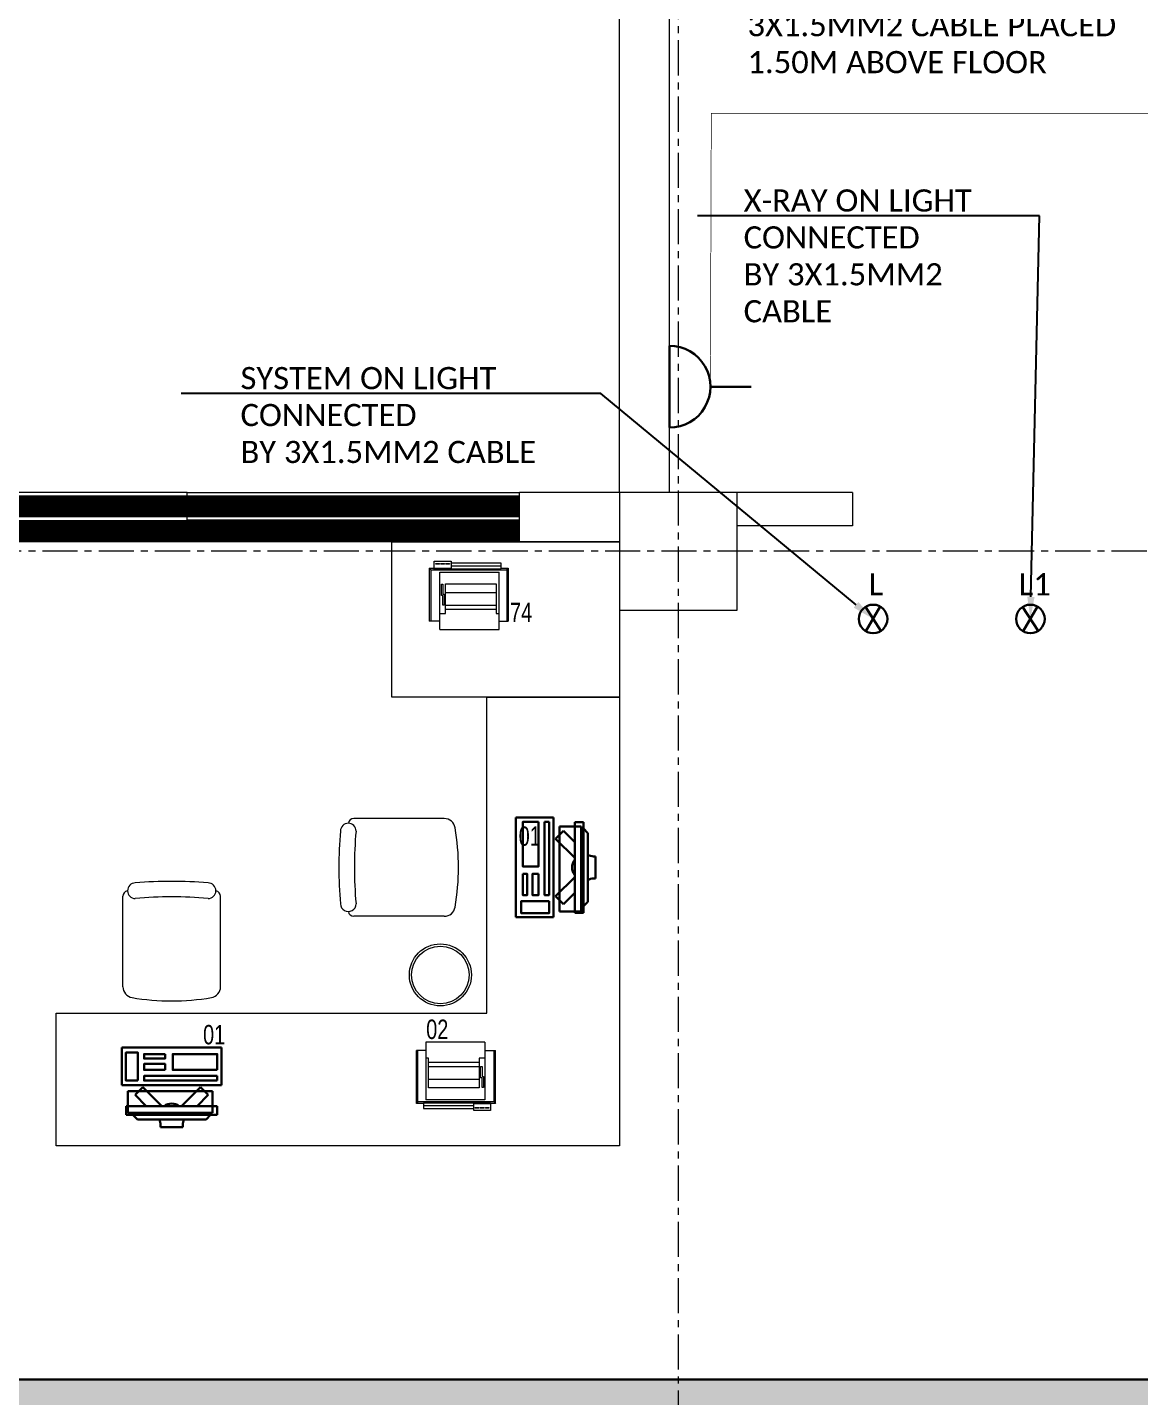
# Model space of a CAD drawing. Header units: millimetres. Extents: x 26027 to 581921, y 7230 to 233891.
# Drawn here: x 462912 to 467933, y 152929 to 159111 of the extents above; entities that cross this region are included whole.
import ezdxf
from ezdxf import colors
from ezdxf.entities.mleader import LeaderData, LeaderLine
from ezdxf.math import Vec2, Vec3

# ---------------------------------------------------------------- set-up
doc = ezdxf.new("R2010")
doc.units = ezdxf.units.MM
doc.header["$LTSCALE"] = 5
doc.linetypes.add('CENTER', pattern=[50.8, 31.75, -6.35, 6.35, -6.35])
doc.linetypes.add('HIDDEN2', pattern=[0.1875, 0.125, -0.0625])
doc.layers.get('0').update_dxf_attribs({"color": 252})
for name, color, linetype, lineweight in [('Aluminum', 252, 'Continuous', 5), ('E-ELEC-EQPM-2', 85, 'Continuous', 30), ('GE-ARCHITECTURAL_ELEMENTS', 8, 'Continuous', 30), ('GE-SPECIFICATIONS', 7, 'Continuous', 30), ('Medical Equipment and Furniture', 252, 'Continuous', 0), ('Proj', 252, 'HIDDEN2', 5), ('Structure', 252, 'Continuous', 5), ('Title', 252, 'Continuous', 5), ('Walls', 252, 'Continuous', 5)]:
    doc.layers.add(name, color=color, linetype=linetype, lineweight=lineweight)
doc.layers.add('axes', color=252, linetype='Continuous')
for name, color, linetype, lineweight, true_color in [('E-POWR', 7, 'Continuous', 30, 0x4e7e3e), ('E-PW', 7, 'Continuous', 30, 0x4e7e3e), ('EXF', 7, 'Continuous', 30, 0x4e7e3e)]:
    doc.layers.add(name, color=color, linetype=linetype, lineweight=lineweight, true_color=true_color)
doc.styles.get("Standard").update_dxf_attribs({"font": 'calibri.ttf'})
doc.styles.add('X3G_ENTITY_257CFD', font='swisscl.ttf', dxfattribs={"height": 200})
pattern_1 = [(0, (368880, 104830), (63.5, 63.5), [31.75, -95.25]), (90, (368895.875, 104814.125), (-63.5, 63.5), [31.75, -95.25])]

# ---------------------------------------------------------------- blocks, each defined once
blk = doc.blocks.new('GF21021-P')
for p, q in [((-0.2207, 0.4756), (-0.2207, 0.0675)), ((0.2205, 0.4756), (0.2205, 0.0675))]:
    blk.add_line(p, q)
for centre, radius, start, end in [((-0.1707, 0.4756), 0.05, 99.63288, 180), ((-0.0001, -0.5295), 1.0695, 80.36712, 99.63288), ((0.1705, 0.4756), 0.05, 0, 80.36712), ((-0.1957, 0.0675), 0.025, 180, 261.47208), ((-0.1643, 0.0425), 0.0351, 90, 270), ((0, 1.8467), 1.7767, 264.69456, 275.30527), ((0.1641, 0.0425), 0.0351, 270, 90), ((0.1955, 0.0675), 0.025, 278.52792, 0), ((0, 1.8314), 1.8314, 264.85322, 275.14698)]:
    blk.add_arc(centre, radius, start, end)
blk = doc.blocks.new('ITCWLS1-P')
at = {"layer": 'GE-ARCHITECTURAL_ELEMENTS'}
for p, q in [((-0.17, 0.45), (-0.17, 0)), ((-0.17, 0.45), (0, 0.45)), ((0, 0.45), (0, 0)), ((-0.3251, 0.38, 0), (-0.3051, 0.4, 0)), ((-0.3251, 0.38, 0), (-0.3251, 0.07, 0)), ((-0.2651, 0.43, 0), (-0.3051, 0.43, 0)), ((-0.3051, 0.43, 0), (-0.3051, 0.02, 0)), ((-0.197, 0.4094), (-0.295, 0.4094)), ((-0.295, 0.0264), (-0.295, 0.4094)), ((-0.2651, 0.43, 0), (-0.2651, 0.02, 0)), ((-0.197, 0.0264), (-0.197, 0.4094)), ((-0.1496, 0.4305), (-0.1291, 0.4305)), ((-0.1291, 0.4305), (-0.1291, 0.4089)), ((-0.3503, 0.275), (-0.3596, 0.275)), ((-0.3596, 0.175), (-0.3596, 0.275)), ((-0.3503, 0.175), (-0.3596, 0.175)), ((-0.3251, 0.07, 0), (-0.3051, 0.05, 0)), ((-0.3051, 0.02, 0), (-0.2651, 0.02, 0)), ((-0.197, 0.0264), (-0.295, 0.0264)), ((-0.17, 0), (0, 0))]:
    blk.add_line(p, q, dxfattribs=at)
at = {"layer": 'GE-ARCHITECTURAL_ELEMENTS', "extrusion": (2.48281e-10, 3.18408e-10, -1)}
for p, q in [((-0.2651, 0.3395), (-0.2144, 0.3902)), ((-0.1791, 0.3548), (-0.2144, 0.3902)), ((-0.2651, 0.2688), (-0.1791, 0.3548))]:
    blk.add_line(p, q, dxfattribs=at)
at = {"layer": 'GE-ARCHITECTURAL_ELEMENTS', "extrusion": (2.48281e-10, -3.18408e-10, -1)}
for p, q in [((-0.2651, 0.1812), (-0.1791, 0.0952)), ((-0.2651, 0.1105), (-0.2144, 0.0598)), ((-0.1791, 0.0952), (-0.2144, 0.0598))]:
    blk.add_line(p, q, dxfattribs=at)
at = {"layer": 'GE-ARCHITECTURAL_ELEMENTS'}
for points in [[(-0.1291, 0.4089), (-0.1291, 0.1), (-0.1496, 0.1), (-0.1496, 0.4305)], [(-0.1496, 0.1), (-0.1496, 0.1), (-0.1496, 0.1), (-0.1496, 0.1), (-0.1496, 0.1), (-0.1496, 0.1), (-0.1496, 0.1), (-0.1496, 0.1), (-0.1496, 0.1)], [(-0.1496, 0.1), (-0.1496, 0.1), (-0.1496, 0.1), (-0.1496, 0.1), (-0.1496, 0.1), (-0.1496, 0.1), (-0.1496, 0.1), (-0.1496, 0.1), (-0.1496, 0.1), (-0.1496, 0.1), (-0.1496, 0.1), (-0.1496, 0.1), (-0.1496, 0.1), (-0.1496, 0.1), (-0.1496, 0.1), (-0.1496, 0.1), (-0.1496, 0.1), (-0.1496, 0.1)], [(-0.1496, 0.1), (-0.1496, 0.1), (-0.1496, 0.1), (-0.1496, 0.1), (-0.1496, 0.1), (-0.1496, 0.1), (-0.1496, 0.1), (-0.1496, 0.1), (-0.1496, 0.1), (-0.1496, 0.1)], [(-0.1496, 0.1), (-0.1496, 0.1), (-0.1496, 0.1), (-0.1496, 0.1), (-0.1496, 0.1), (-0.1496, 0.1), (-0.1496, 0.1)], [(-0.1496, 0.1), (-0.1496, 0.1), (-0.1496, 0.1), (-0.1496, 0.1), (-0.1496, 0.1), (-0.1496, 0.1), (-0.1496, 0.1), (-0.1496, 0.1), (-0.1496, 0.1), (-0.1496, 0.1)], [(-0.1496, 0.1), (-0.1496, 0.1), (-0.1496, 0.1), (-0.1496, 0.1), (-0.1496, 0.1), (-0.1496, 0.1), (-0.1496, 0.1), (-0.1496, 0.1), (-0.1496, 0.1), (-0.1496, 0.1), (-0.1496, 0.1), (-0.1496, 0.1), (-0.1496, 0.1), (-0.1496, 0.1), (-0.1496, 0.1)], [(-0.1496, 0.1), (-0.1496, 0.1), (-0.1496, 0.1), (-0.1496, 0.1), (-0.1496, 0.1), (-0.1496, 0.1), (-0.1496, 0.1), (-0.1496, 0.1), (-0.1496, 0.1), (-0.1496, 0.1)], [(-0.1496, 0.1), (-0.1496, 0.1), (-0.1496, 0.1), (-0.1496, 0.1), (-0.1496, 0.1), (-0.1496, 0.1), (-0.1496, 0.1), (-0.1496, 0.1), (-0.1496, 0.1), (-0.1496, 0.1)], [(-0.1496, 0.1), (-0.1496, 0.1), (-0.1496, 0.1), (-0.1496, 0.1), (-0.1496, 0.1), (-0.1496, 0.1), (-0.1496, 0.1), (-0.1496, 0.1), (-0.1496, 0.1), (-0.1496, 0.1), (-0.1496, 0.1), (-0.1496, 0.1), (-0.1496, 0.1), (-0.1496, 0.1), (-0.1496, 0.1), (-0.1496, 0.1), (-0.1496, 0.1), (-0.1496, 0.1), (-0.1496, 0.1), (-0.1496, 0.1), (-0.1496, 0.1), (-0.1496, 0.1), (-0.1496, 0.1), (-0.1496, 0.1), (-0.1496, 0.1), (-0.1496, 0.1), (-0.1496, 0.1), (-0.1496, 0.1), (-0.1496, 0.1), (-0.1496, 0.1), (-0.1496, 0.1), (-0.1496, 0.1), (-0.1496, 0.1), (-0.1496, 0.1), (-0.1496, 0.1), (-0.1496, 0.1), (-0.1496, 0.1), (-0.1496, 0.1), (-0.1496, 0.1), (-0.1496, 0.1), (-0.1496, 0.1), (-0.1496, 0.1), (-0.1496, 0.1), (-0.1496, 0.1), (-0.1496, 0.1), (-0.1496, 0.1), (-0.1496, 0.1), (-0.1496, 0.1), (-0.1496, 0.1), (-0.1496, 0.1), (-0.1496, 0.1), (-0.1496, 0.1), (-0.1496, 0.1), (-0.1496, 0.1)], [(-0.1496, 0.1), (-0.1496, 0.1), (-0.1496, 0.1), (-0.1496, 0.1), (-0.1496, 0.1), (-0.1496, 0.1), (-0.1496, 0.1), (-0.1496, 0.1), (-0.1496, 0.1), (-0.1496, 0.1), (-0.1496, 0.1), (-0.1496, 0.1), (-0.1496, 0.1), (-0.1496, 0.1), (-0.1496, 0.1), (-0.1496, 0.1), (-0.1496, 0.1), (-0.1496, 0.1), (-0.1496, 0.1), (-0.1496, 0.1), (-0.1496, 0.1), (-0.1496, 0.1), (-0.1496, 0.1), (-0.1496, 0.1), (-0.1496, 0.1), (-0.1496, 0.1), (-0.1496, 0.1), (-0.1496, 0.1), (-0.1496, 0.1), (-0.1496, 0.1), (-0.1496, 0.1), (-0.1496, 0.1), (-0.1496, 0.1), (-0.1496, 0.1), (-0.1496, 0.1), (-0.1496, 0.1), (-0.1496, 0.1), (-0.1496, 0.1), (-0.1496, 0.1), (-0.1496, 0.1), (-0.1496, 0.1), (-0.1496, 0.1), (-0.1496, 0.1), (-0.1496, 0.1), (-0.1496, 0.1), (-0.1496, 0.1), (-0.1496, 0.1), (-0.1496, 0.1), (-0.1496, 0.1), (-0.1496, 0.1), (-0.1496, 0.1), (-0.1496, 0.1), (-0.1496, 0.1), (-0.1496, 0.1), (-0.1496, 0.1), (-0.1496, 0.1), (-0.1496, 0.1), (-0.1496, 0.1), (-0.1496, 0.1), (-0.1496, 0.1), (-0.1496, 0.1), (-0.1496, 0.1), (-0.1496, 0.1), (-0.1496, 0.1), (-0.1496, 0.1), (-0.1496, 0.1), (-0.1496, 0.1), (-0.1496, 0.1), (-0.1496, 0.1), (-0.1496, 0.1), (-0.1496, 0.1), (-0.1496, 0.1), (-0.1496, 0.1), (-0.1496, 0.1), (-0.1496, 0.1), (-0.1496, 0.1), (-0.1496, 0.1), (-0.1496, 0.1), (-0.1496, 0.1), (-0.1496, 0.1), (-0.1496, 0.1), (-0.1496, 0.1), (-0.1496, 0.1), (-0.1496, 0.1), (-0.1496, 0.1), (-0.1496, 0.1), (-0.1496, 0.1), (-0.1496, 0.1), (-0.1496, 0.1)], [(-0.1496, 0.1), (-0.1496, 0.1), (-0.1496, 0.1), (-0.1496, 0.1), (-0.1496, 0.1), (-0.1496, 0.1), (-0.1496, 0.1), (-0.1496, 0.1), (-0.1496, 0.1), (-0.1496, 0.1), (-0.1496, 0.1), (-0.1496, 0.1)], [(-0.1496, 0.1), (-0.1496, 0.1), (-0.1496, 0.1), (-0.1496, 0.1), (-0.1496, 0.1), (-0.1496, 0.1), (-0.1496, 0.1)], [(-0.1496, 0.1), (-0.1496, 0.1), (-0.1496, 0.1), (-0.1496, 0.1), (-0.1496, 0.1), (-0.1496, 0.1), (-0.1496, 0.1), (-0.1496, 0.1), (-0.1496, 0.1), (-0.1496, 0.1), (-0.1496, 0.1), (-0.1496, 0.1), (-0.1496, 0.1), (-0.1496, 0.1), (-0.1496, 0.1), (-0.1496, 0.1), (-0.1496, 0.1)], [(-0.1496, 0.1), (-0.1496, 0.1), (-0.1496, 0.1), (-0.1496, 0.1), (-0.1496, 0.1), (-0.1496, 0.1), (-0.1496, 0.1), (-0.1496, 0.1), (-0.1496, 0.1), (-0.1496, 0.1), (-0.1496, 0.1), (-0.1496, 0.1), (-0.1496, 0.1), (-0.1496, 0.1), (-0.1496, 0.1), (-0.1496, 0.1), (-0.1496, 0.1), (-0.1496, 0.1), (-0.1496, 0.1), (-0.1496, 0.1), (-0.1496, 0.1), (-0.1496, 0.1), (-0.1496, 0.1), (-0.1496, 0.1), (-0.1496, 0.1), (-0.1496, 0.1), (-0.1496, 0.1), (-0.1496, 0.1), (-0.1496, 0.1), (-0.1496, 0.1), (-0.1496, 0.1), (-0.1496, 0.1), (-0.1496, 0.1), (-0.1496, 0.1), (-0.1496, 0.1), (-0.1496, 0.1), (-0.1496, 0.1), (-0.1496, 0.1), (-0.1496, 0.1), (-0.1496, 0.1), (-0.1496, 0.1), (-0.1496, 0.1), (-0.1496, 0.1), (-0.1496, 0.1), (-0.1496, 0.1), (-0.1496, 0.1), (-0.1496, 0.1), (-0.1496, 0.1), (-0.1496, 0.1), (-0.1496, 0.1), (-0.1496, 0.1), (-0.1496, 0.1), (-0.1496, 0.1), (-0.1496, 0.1), (-0.1496, 0.1), (-0.1496, 0.1), (-0.1496, 0.1), (-0.1496, 0.1), (-0.1496, 0.1), (-0.1496, 0.1), (-0.1496, 0.1), (-0.1496, 0.1), (-0.1496, 0.1), (-0.1496, 0.1), (-0.1496, 0.1), (-0.1496, 0.1), (-0.1496, 0.1), (-0.1496, 0.1), (-0.1496, 0.1), (-0.1496, 0.1), (-0.1496, 0.1), (-0.1496, 0.1), (-0.1496, 0.1), (-0.1496, 0.1), (-0.1496, 0.1), (-0.1496, 0.1), (-0.1496, 0.1), (-0.1496, 0.1), (-0.1496, 0.1), (-0.1496, 0.1), (-0.1496, 0.1), (-0.1496, 0.1), (-0.1496, 0.1), (-0.1496, 0.1), (-0.1496, 0.1), (-0.1496, 0.1), (-0.1496, 0.1), (-0.1496, 0.1), (-0.1496, 0.1), (-0.1496, 0.1), (-0.1496, 0.1), (-0.1496, 0.1), (-0.1496, 0.1), (-0.1496, 0.1), (-0.1496, 0.1), (-0.1496, 0.1), (-0.1496, 0.1), (-0.1496, 0.1), (-0.1496, 0.1), (-0.1496, 0.1), (-0.1496, 0.1), (-0.1496, 0.1), (-0.1496, 0.1), (-0.1496, 0.1), (-0.1496, 0.1), (-0.1496, 0.1), (-0.1496, 0.1), (-0.1496, 0.1), (-0.1496, 0.1), (-0.1496, 0.1), (-0.1496, 0.1)], [(-0.1496, 0.1), (-0.1496, 0.1), (-0.1496, 0.1), (-0.1496, 0.1), (-0.1496, 0.1), (-0.1496, 0.1), (-0.1496, 0.1), (-0.1496, 0.1)]]:
    blk.add_lwpolyline(points, dxfattribs=at)
for points in [[(-0.1019, 0.4305), (-0.0304, 0.4305), (-0.0304, 0.2294), (-0.1019, 0.2294)], [(-0.1019, 0.1954), (-0.0747, 0.1954), (-0.0747, 0.1), (-0.1019, 0.1)], [(-0.0304, 0.1954), (-0.0508, 0.1954), (-0.0508, 0.1), (-0.0304, 0.1)], [(-0.1496, 0.1), (-0.1496, 0.1), (-0.1496, 0.1), (-0.1496, 0.1), (-0.1496, 0.1), (-0.1496, 0.1), (-0.1496, 0.1), (-0.1496, 0.1), (-0.1496, 0.1), (-0.1496, 0.1), (-0.1496, 0.1), (-0.1496, 0.1), (-0.1496, 0.1), (-0.1496, 0.1), (-0.1496, 0.1), (-0.1496, 0.1), (-0.1496, 0.1), (-0.1496, 0.1), (-0.1496, 0.1), (-0.1496, 0.1), (-0.1496, 0.1), (-0.1496, 0.1), (-0.1496, 0.1), (-0.1496, 0.1), (-0.1496, 0.1), (-0.1496, 0.1), (-0.1496, 0.1), (-0.1496, 0.1), (-0.1496, 0.1), (-0.1496, 0.1), (-0.1496, 0.1), (-0.1496, 0.1), (-0.1496, 0.1), (-0.1496, 0.1), (-0.1496, 0.1), (-0.1496, 0.1), (-0.1496, 0.1), (-0.1496, 0.1), (-0.1496, 0.1), (-0.1496, 0.1), (-0.1496, 0.1), (-0.1496, 0.1), (-0.1496, 0.1), (-0.1496, 0.1), (-0.1496, 0.1), (-0.1496, 0.1), (-0.1496, 0.1), (-0.1496, 0.1), (-0.1496, 0.1), (-0.1496, 0.1), (-0.1496, 0.1), (-0.1496, 0.1), (-0.1496, 0.1), (-0.1496, 0.1), (-0.1496, 0.1), (-0.1496, 0.1), (-0.1496, 0.1), (-0.1496, 0.1), (-0.1496, 0.1), (-0.1496, 0.1), (-0.1496, 0.1), (-0.1496, 0.1), (-0.1496, 0.1), (-0.1496, 0.1), (-0.1496, 0.1), (-0.1496, 0.1), (-0.1496, 0.1), (-0.1496, 0.1), (-0.1496, 0.1), (-0.1496, 0.1), (-0.1496, 0.1), (-0.1496, 0.1), (-0.1496, 0.1), (-0.1496, 0.1), (-0.1496, 0.1), (-0.1496, 0.1), (-0.1496, 0.1), (-0.1496, 0.1), (-0.1496, 0.1), (-0.1496, 0.1), (-0.1496, 0.1), (-0.1496, 0.1), (-0.1496, 0.1), (-0.1496, 0.1), (-0.1496, 0.1), (-0.1496, 0.1), (-0.1496, 0.1), (-0.1496, 0.1), (-0.1496, 0.1), (-0.1496, 0.1), (-0.1496, 0.1), (-0.1496, 0.1), (-0.1496, 0.1), (-0.1496, 0.1), (-0.1496, 0.1), (-0.1496, 0.1), (-0.1496, 0.1), (-0.1496, 0.1), (-0.1496, 0.1), (-0.1496, 0.1), (-0.1496, 0.1), (-0.1496, 0.1), (-0.1496, 0.1), (-0.1496, 0.1), (-0.1496, 0.1), (-0.1496, 0.1), (-0.1496, 0.1), (-0.1496, 0.1), (-0.1496, 0.1), (-0.1496, 0.1), (-0.1496, 0.1), (-0.1496, 0.1), (-0.1496, 0.1), (-0.1496, 0.1), (-0.1496, 0.1), (-0.1496, 0.1), (-0.1496, 0.1), (-0.1496, 0.1), (-0.1496, 0.1), (-0.1496, 0.1), (-0.1496, 0.1), (-0.1496, 0.1), (-0.1496, 0.1), (-0.1496, 0.1), (-0.1496, 0.1), (-0.1496, 0.1), (-0.1496, 0.1), (-0.1496, 0.1), (-0.1496, 0.1), (-0.1496, 0.1), (-0.1496, 0.1), (-0.1496, 0.1), (-0.1496, 0.1), (-0.1496, 0.1), (-0.1496, 0.1), (-0.1496, 0.1), (-0.1496, 0.1), (-0.1496, 0.1), (-0.1496, 0.1), (-0.1496, 0.1), (-0.1496, 0.1), (-0.1496, 0.1), (-0.1496, 0.1), (-0.1496, 0.1), (-0.1496, 0.1), (-0.1496, 0.1), (-0.1496, 0.1), (-0.1496, 0.1), (-0.1496, 0.1), (-0.1496, 0.1), (-0.1496, 0.1), (-0.1496, 0.1), (-0.1496, 0.1), (-0.1496, 0.1), (-0.1496, 0.1), (-0.1496, 0.1), (-0.1496, 0.1), (-0.1496, 0.1), (-0.1496, 0.1), (-0.1496, 0.1), (-0.1496, 0.1), (-0.1496, 0.1), (-0.1496, 0.1), (-0.1496, 0.1), (-0.1496, 0.1), (-0.1496, 0.1), (-0.1496, 0.1), (-0.1496, 0.1), (-0.1496, 0.1), (-0.1496, 0.1), (-0.1496, 0.1), (-0.1496, 0.1), (-0.1496, 0.1), (-0.1496, 0.1), (-0.1496, 0.1), (-0.1496, 0.1), (-0.1496, 0.1), (-0.1496, 0.1), (-0.1496, 0.1), (-0.1496, 0.1), (-0.1496, 0.1), (-0.1496, 0.1), (-0.1496, 0.1), (-0.1496, 0.1), (-0.1496, 0.1), (-0.1496, 0.1), (-0.1496, 0.1), (-0.1496, 0.1), (-0.1496, 0.1), (-0.1496, 0.1), (-0.1496, 0.1), (-0.1496, 0.1), (-0.1496, 0.1), (-0.1496, 0.1), (-0.1496, 0.1), (-0.1496, 0.1), (-0.1496, 0.1), (-0.1496, 0.1), (-0.1496, 0.1), (-0.1496, 0.1), (-0.1496, 0.1), (-0.1496, 0.1), (-0.1496, 0.1), (-0.1496, 0.1), (-0.1496, 0.1), (-0.1496, 0.1), (-0.1496, 0.1), (-0.1496, 0.1), (-0.1496, 0.1), (-0.1496, 0.1), (-0.1496, 0.1), (-0.1496, 0.1), (-0.1496, 0.1), (-0.1496, 0.1), (-0.1496, 0.1), (-0.1496, 0.1), (-0.1496, 0.1), (-0.1496, 0.1), (-0.1496, 0.1), (-0.1496, 0.1), (-0.1496, 0.1), (-0.1496, 0.1), (-0.1496, 0.1), (-0.1496, 0.1), (-0.1496, 0.1), (-0.1496, 0.1), (-0.1496, 0.1), (-0.1496, 0.1), (-0.1496, 0.1), (-0.1496, 0.1), (-0.1496, 0.1), (-0.1496, 0.1), (-0.1496, 0.1), (-0.1496, 0.1), (-0.1496, 0.1), (-0.1496, 0.1), (-0.1496, 0.1), (-0.1496, 0.1), (-0.1496, 0.1), (-0.1496, 0.1), (-0.1496, 0.1), (-0.1496, 0.1), (-0.1496, 0.1), (-0.1496, 0.1), (-0.1496, 0.1), (-0.1496, 0.1), (-0.1496, 0.1), (-0.1496, 0.1), (-0.1496, 0.1), (-0.1496, 0.1), (-0.1496, 0.1), (-0.1496, 0.1), (-0.1496, 0.1), (-0.1496, 0.1), (-0.1496, 0.1), (-0.1496, 0.1), (-0.1496, 0.1), (-0.1496, 0.1), (-0.1496, 0.1), (-0.1496, 0.1), (-0.1496, 0.1), (-0.1496, 0.1), (-0.1496, 0.1), (-0.1496, 0.1), (-0.1496, 0.1), (-0.1496, 0.1), (-0.1496, 0.1), (-0.1496, 0.1), (-0.1496, 0.1), (-0.1496, 0.1), (-0.1496, 0.1), (-0.1496, 0.1), (-0.1496, 0.1), (-0.1496, 0.1), (-0.1496, 0.1), (-0.1496, 0.1), (-0.1496, 0.1)], [(-0.1496, 0.1), (-0.1496, 0.1), (-0.1496, 0.1), (-0.1496, 0.1), (-0.1496, 0.1), (-0.1496, 0.1), (-0.1496, 0.1), (-0.1496, 0.1), (-0.1496, 0.1), (-0.1496, 0.1), (-0.1496, 0.1), (-0.1496, 0.1), (-0.1496, 0.1), (-0.1496, 0.1), (-0.1496, 0.1), (-0.1496, 0.1), (-0.1496, 0.1), (-0.1496, 0.1), (-0.1496, 0.1), (-0.1496, 0.1), (-0.1496, 0.1), (-0.1496, 0.1), (-0.1496, 0.1), (-0.1496, 0.1), (-0.1496, 0.1), (-0.1496, 0.1), (-0.1496, 0.1), (-0.1496, 0.1), (-0.1496, 0.1), (-0.1496, 0.1), (-0.1496, 0.1), (-0.1496, 0.1), (-0.1496, 0.1), (-0.1496, 0.1), (-0.1496, 0.1), (-0.1496, 0.1), (-0.1496, 0.1), (-0.1496, 0.1), (-0.1496, 0.1), (-0.1496, 0.1), (-0.1496, 0.1), (-0.1496, 0.1), (-0.1496, 0.1), (-0.1496, 0.1), (-0.1496, 0.1), (-0.1496, 0.1), (-0.1496, 0.1), (-0.1496, 0.1), (-0.1496, 0.1), (-0.1496, 0.1), (-0.1496, 0.1), (-0.1496, 0.1), (-0.1496, 0.1), (-0.1496, 0.1), (-0.1496, 0.1), (-0.1496, 0.1), (-0.1496, 0.1), (-0.1496, 0.1), (-0.1496, 0.1), (-0.1496, 0.1), (-0.1496, 0.1), (-0.1496, 0.1), (-0.1496, 0.1), (-0.1496, 0.1), (-0.1496, 0.1), (-0.1496, 0.1), (-0.1496, 0.1), (-0.1496, 0.1), (-0.1496, 0.1), (-0.1496, 0.1), (-0.1496, 0.1), (-0.1496, 0.1), (-0.1496, 0.1), (-0.1496, 0.1), (-0.1496, 0.1), (-0.1496, 0.1), (-0.1496, 0.1), (-0.1496, 0.1), (-0.1496, 0.1), (-0.1496, 0.1), (-0.1496, 0.1), (-0.1496, 0.1), (-0.1496, 0.1), (-0.1496, 0.1), (-0.1496, 0.1), (-0.1496, 0.1), (-0.1496, 0.1), (-0.1496, 0.1), (-0.1496, 0.1), (-0.1496, 0.1), (-0.1496, 0.1), (-0.1496, 0.1), (-0.1496, 0.1), (-0.1496, 0.1), (-0.1496, 0.1), (-0.1496, 0.1), (-0.1496, 0.1), (-0.1496, 0.1), (-0.1496, 0.1), (-0.1496, 0.1), (-0.1496, 0.1), (-0.1496, 0.1), (-0.1496, 0.1), (-0.1496, 0.1), (-0.1496, 0.1), (-0.1496, 0.1), (-0.1496, 0.1), (-0.1496, 0.1), (-0.1496, 0.1), (-0.1496, 0.1), (-0.1496, 0.1), (-0.1496, 0.1), (-0.1496, 0.1), (-0.1496, 0.1), (-0.1496, 0.1), (-0.1496, 0.1), (-0.1496, 0.1), (-0.1496, 0.1), (-0.1496, 0.1), (-0.1496, 0.1), (-0.1496, 0.1), (-0.1496, 0.1), (-0.1496, 0.1), (-0.1496, 0.1), (-0.1496, 0.1), (-0.1496, 0.1), (-0.1496, 0.1), (-0.1496, 0.1), (-0.1496, 0.1), (-0.1496, 0.1), (-0.1496, 0.1), (-0.1496, 0.1), (-0.1496, 0.1), (-0.1496, 0.1), (-0.1496, 0.1), (-0.1496, 0.1), (-0.1496, 0.1), (-0.1496, 0.1), (-0.1496, 0.1), (-0.1496, 0.1), (-0.1496, 0.1), (-0.1496, 0.1), (-0.1496, 0.1), (-0.1496, 0.1), (-0.1496, 0.1), (-0.1496, 0.1), (-0.1496, 0.1), (-0.1496, 0.1), (-0.1496, 0.1), (-0.1496, 0.1), (-0.1496, 0.1), (-0.1496, 0.1), (-0.1496, 0.1), (-0.1496, 0.1), (-0.1496, 0.1), (-0.1496, 0.1), (-0.1496, 0.1), (-0.1496, 0.1), (-0.1496, 0.1), (-0.1496, 0.1), (-0.1496, 0.1), (-0.1496, 0.1), (-0.1496, 0.1), (-0.1496, 0.1), (-0.1496, 0.1), (-0.1496, 0.1), (-0.1496, 0.1), (-0.1496, 0.1), (-0.1496, 0.1), (-0.1496, 0.1), (-0.1496, 0.1), (-0.1496, 0.1), (-0.1496, 0.1), (-0.1496, 0.1), (-0.1496, 0.1), (-0.1496, 0.1), (-0.1496, 0.1), (-0.1496, 0.1), (-0.1496, 0.1), (-0.1496, 0.1), (-0.1496, 0.1), (-0.1496, 0.1), (-0.1496, 0.1), (-0.1496, 0.1), (-0.1496, 0.1), (-0.1496, 0.1), (-0.1496, 0.1), (-0.1496, 0.1), (-0.1496, 0.1), (-0.1496, 0.1), (-0.1496, 0.1), (-0.1496, 0.1), (-0.1496, 0.1), (-0.1496, 0.1), (-0.1496, 0.1), (-0.1496, 0.1), (-0.1496, 0.1), (-0.1496, 0.1), (-0.1496, 0.1), (-0.1496, 0.1), (-0.1496, 0.1), (-0.1496, 0.1), (-0.1496, 0.1), (-0.1496, 0.1), (-0.1496, 0.1), (-0.1496, 0.1), (-0.1496, 0.1), (-0.1496, 0.1), (-0.1496, 0.1), (-0.1496, 0.1), (-0.1496, 0.1), (-0.1496, 0.1), (-0.1496, 0.1), (-0.1496, 0.1)], [(-0.1496, 0.1), (-0.1496, 0.1), (-0.1496, 0.1), (-0.1496, 0.1), (-0.1496, 0.1), (-0.1496, 0.1), (-0.1496, 0.1), (-0.1496, 0.1), (-0.1496, 0.1), (-0.1496, 0.1), (-0.1496, 0.1), (-0.1496, 0.1), (-0.1496, 0.1), (-0.1496, 0.1), (-0.1496, 0.1), (-0.1496, 0.1), (-0.1496, 0.1), (-0.1496, 0.1), (-0.1496, 0.1), (-0.1496, 0.1), (-0.1496, 0.1), (-0.1496, 0.1), (-0.1496, 0.1), (-0.1496, 0.1), (-0.1496, 0.1), (-0.1496, 0.1), (-0.1496, 0.1), (-0.1496, 0.1), (-0.1496, 0.1), (-0.1496, 0.1), (-0.1496, 0.1), (-0.1496, 0.1), (-0.1496, 0.1), (-0.1496, 0.1), (-0.1496, 0.1), (-0.1496, 0.1), (-0.1496, 0.1), (-0.1496, 0.1), (-0.1496, 0.1), (-0.1496, 0.1), (-0.1496, 0.1), (-0.1496, 0.1), (-0.1496, 0.1), (-0.1496, 0.1), (-0.1496, 0.1), (-0.1496, 0.1), (-0.1496, 0.1), (-0.1496, 0.1), (-0.1496, 0.1), (-0.1496, 0.1), (-0.1496, 0.1), (-0.1496, 0.1), (-0.1496, 0.1), (-0.1496, 0.1), (-0.1496, 0.1), (-0.1496, 0.1), (-0.1496, 0.1), (-0.1496, 0.1), (-0.1496, 0.1), (-0.1496, 0.1), (-0.1496, 0.1), (-0.1496, 0.1), (-0.1496, 0.1), (-0.1496, 0.1), (-0.1496, 0.1), (-0.1496, 0.1), (-0.1496, 0.1), (-0.1496, 0.1), (-0.1496, 0.1), (-0.1496, 0.1), (-0.1496, 0.1), (-0.1496, 0.1), (-0.1496, 0.1), (-0.1496, 0.1), (-0.1496, 0.1), (-0.1496, 0.1), (-0.1496, 0.1), (-0.1496, 0.1), (-0.1496, 0.1), (-0.1496, 0.1), (-0.1496, 0.1), (-0.1496, 0.1), (-0.1496, 0.1), (-0.1496, 0.1), (-0.1496, 0.1), (-0.1496, 0.1), (-0.1496, 0.1), (-0.1496, 0.1), (-0.1496, 0.1), (-0.1496, 0.1), (-0.1496, 0.1), (-0.1496, 0.1), (-0.1496, 0.1), (-0.1496, 0.1), (-0.1496, 0.1), (-0.1496, 0.1), (-0.1496, 0.1), (-0.1496, 0.1), (-0.1496, 0.1), (-0.1496, 0.1), (-0.1496, 0.1), (-0.1496, 0.1), (-0.1496, 0.1), (-0.1496, 0.1), (-0.1496, 0.1), (-0.1496, 0.1), (-0.1496, 0.1), (-0.1496, 0.1), (-0.1496, 0.1), (-0.1496, 0.1), (-0.1496, 0.1), (-0.1496, 0.1), (-0.1496, 0.1), (-0.1496, 0.1), (-0.1496, 0.1), (-0.1496, 0.1), (-0.1496, 0.1), (-0.1496, 0.1), (-0.1496, 0.1), (-0.1496, 0.1), (-0.1496, 0.1), (-0.1496, 0.1), (-0.1496, 0.1), (-0.1496, 0.1), (-0.1496, 0.1), (-0.1496, 0.1), (-0.1496, 0.1), (-0.1496, 0.1), (-0.1496, 0.1), (-0.1496, 0.1), (-0.1496, 0.1), (-0.1496, 0.1), (-0.1496, 0.1), (-0.1496, 0.1), (-0.1496, 0.1), (-0.1496, 0.1), (-0.1496, 0.1), (-0.1496, 0.1), (-0.1496, 0.1), (-0.1496, 0.1), (-0.1496, 0.1), (-0.1496, 0.1), (-0.1496, 0.1), (-0.1496, 0.1), (-0.1496, 0.1), (-0.1496, 0.1), (-0.1496, 0.1), (-0.1496, 0.1), (-0.1496, 0.1), (-0.1496, 0.1), (-0.1496, 0.1), (-0.1496, 0.1), (-0.1496, 0.1), (-0.1496, 0.1), (-0.1496, 0.1), (-0.1496, 0.1), (-0.1496, 0.1), (-0.1496, 0.1), (-0.1496, 0.1), (-0.1496, 0.1), (-0.1496, 0.1), (-0.1496, 0.1), (-0.1496, 0.1), (-0.1496, 0.1), (-0.1496, 0.1), (-0.1496, 0.1), (-0.1496, 0.1), (-0.1496, 0.1), (-0.1496, 0.1), (-0.1496, 0.1), (-0.1496, 0.1), (-0.1496, 0.1), (-0.1496, 0.1), (-0.1496, 0.1), (-0.1496, 0.1), (-0.1496, 0.1), (-0.1496, 0.1), (-0.1496, 0.1), (-0.1496, 0.1), (-0.1496, 0.1), (-0.1496, 0.1), (-0.1496, 0.1), (-0.1496, 0.1), (-0.1496, 0.1), (-0.1496, 0.1), (-0.1496, 0.1), (-0.1496, 0.1), (-0.1496, 0.1), (-0.1496, 0.1), (-0.1496, 0.1), (-0.1496, 0.1), (-0.1496, 0.1), (-0.1496, 0.1), (-0.1496, 0.1), (-0.1496, 0.1), (-0.1496, 0.1), (-0.1496, 0.1), (-0.1496, 0.1), (-0.1496, 0.1), (-0.1496, 0.1), (-0.1496, 0.1), (-0.1496, 0.1), (-0.1496, 0.1), (-0.1496, 0.1), (-0.1496, 0.1), (-0.1496, 0.1), (-0.1496, 0.1), (-0.1496, 0.1), (-0.1496, 0.1), (-0.1496, 0.1), (-0.1496, 0.1), (-0.1496, 0.1), (-0.1496, 0.1), (-0.1496, 0.1), (-0.1496, 0.1), (-0.1496, 0.1), (-0.1496, 0.1), (-0.1496, 0.1), (-0.1496, 0.1)], [(-0.1496, 0.0727), (-0.0236, 0.0727), (-0.0236, 0.0182), (-0.1496, 0.0182)]]:
    blk.add_lwpolyline(points, close=True, dxfattribs=at)
for centre, radius, start, end in [((-0.3503, 0.325), 0.05, 270, 300.30934), ((-0.3089, 0.225), 0.0556, 321.94311, 38.05689), ((-0.3503, 0.125), 0.05, 59.69066, 90)]:
    blk.add_arc(centre, radius, start, end, dxfattribs=at)
blk = doc.blocks.new('WM00001-P')
blk.add_circle((0, 0), 0.14)
at = {"color": 8}
blk.add_circle((0, 0), 0.13, dxfattribs=at)
blk = doc.blocks.new('ITPPLT2C-P')
at = {"color": 0}
for p, q in [((0, 0), (0, -0.2262)), ((0.0252, 0), (0, 0)), ((0.0139, 0), (0.0139, -0.2262)), ((0.0252, 0), (0.0139, 0)), ((0.0229, 0.0318), (0.2618, 0.0318)), ((0.0304, 0.0256), (0.0229, 0.0318)), ((0.0229, 0), (0.0229, 0.0318)), ((0.0252, -0.2262), (0.0252, 0)), ((0.0304, -0.3182), (0.0304, 0.0256)), ((0.0304, 0.0256), (0.2618, 0.0256)), ((0.2618, -0.0096), (0.2618, 0.0318)), ((0.0401, -0.2769), (0.0401, -0.0096)), ((0.3, -0.0096), (0.0401, -0.0096)), ((0.0939, -0.2515), (0.0939, -0.0222)), ((0.0939, -0.0222), (0.2274, -0.0222)), ((0.1321, -0.2515), (0.1321, -0.0222)), ((0.1894, -0.2515), (0.1894, -0.0222)), ((0.2082, -0.2515), (0.2082, -0.0222)), ((0.2274, -0.0222), (0.2274, -0.0096)), ((0.3, -0.2769), (0.3, -0.0096)), ((-0.0091, -0.2262), (0.0267, -0.2262)), ((-0.0091, -0.3023), (-0.0091, -0.2262)), ((-0.0087, -0.2262), (0.0236, -0.2262)), ((-0.0087, -0.3023), (-0.0087, -0.2262)), ((0, -0.2262), (0.0252, -0.2262)), ((0.0023, -0.2495), (0.0023, -0.2334)), ((0.0023, -0.2334), (0.0045, -0.2334)), ((0.0045, -0.2334), (0.0045, -0.2495)), ((0.0139, -0.2262), (0.0252, -0.2262)), ((0.0236, -0.2262), (0.0236, -0.3023)), ((0.0267, -0.2262), (0.0267, -0.3023)), ((0.0267, -0.3023), (-0.0091, -0.3023)), ((0.0236, -0.3023), (-0.0087, -0.3023)), ((0.0045, -0.2495), (0.0023, -0.2495)), ((0.0023, -0.2721), (0.0023, -0.2562)), ((0.0023, -0.2562), (0.0045, -0.2562)), ((0.0045, -0.2721), (0.0023, -0.2721)), ((0.0023, -0.295), (0.0023, -0.2793)), ((0.0023, -0.2793), (0.0045, -0.2793)), ((0.0045, -0.295), (0.0023, -0.295)), ((0.0045, -0.2562), (0.0045, -0.2721)), ((0.0045, -0.2793), (0.0045, -0.295)), ((0.0229, -0.3246), (0.0229, -0.3023)), ((0.3, -0.2769), (0.0401, -0.2769)), ((0.2274, -0.2515), (0.0939, -0.2515)), ((0.0947, -0.2701), (0.0947, -0.2641)), ((0.0947, -0.2641), (0.1395, -0.2641)), ((0.1457, -0.2701), (0.0947, -0.2701)), ((0.1395, -0.2575), (0.19, -0.2575)), ((0.1395, -0.2641), (0.1395, -0.2575)), ((0.19, -0.2641), (0.1457, -0.2641)), ((0.1457, -0.2641), (0.1457, -0.2701)), ((0.19, -0.2575), (0.19, -0.2641)), ((0.2274, -0.2769), (0.2274, -0.2515)), ((0.2618, -0.2769), (0.2618, -0.3246)), ((0.0304, -0.3182), (0.0229, -0.3246)), ((0.0229, -0.3246), (0.2618, -0.3246)), ((0.0304, -0.3182), (0.2618, -0.3182))]:
    blk.add_line(p, q, dxfattribs=at)
blk = doc.blocks.new('NORMAL SOCKET')
at = {"layer": 'E-POWR'}
for p, q in [((0, 308), (0, 615)), ((-308, 0), (308, 0))]:
    blk.add_line(p, q, dxfattribs=at)
blk.add_ellipse((0, 0), major_axis=(33, 306), ratio=1, start_param=4.81904, end_param=7.960633, dxfattribs=at)
blk = doc.blocks.new('System ON Light')
at = {"layer": 'EXF', "color": 41, "true_color": 0xf4ee51}
for p, q in [((-35, 54.1), (35, -54.1)), ((32.5, 55.7), (-32.5, -55.7))]:
    blk.add_line(p, q, dxfattribs=at)
blk.add_circle((0, 0), 64.4, dxfattribs=at)
at = {"layer": 'GE-SPECIFICATIONS', "insert": (-20.2, 206.6, -2.4), "char_height": 100, "attachment_point": 1}
blk.add_mtext_dynamic_manual_height_columns('L', width=234.027, gutter_width=500, heights=[0], dxfattribs=at)
blk = doc.blocks.new('X-Ray ON Light')
at = {"layer": 'EXF', "color": 41, "true_color": 0xf4ee51}
for p, q in [((-35, 54.1), (35, -54.1)), ((32.5, 55.7), (-32.5, -55.7))]:
    blk.add_line(p, q, dxfattribs=at)
blk.add_circle((0, 0), 64.4, dxfattribs=at)
at = {"layer": 'GE-SPECIFICATIONS', "insert": (-52.7, 206.6, -2.4), "char_height": 100, "attachment_point": 1}
blk.add_mtext_dynamic_manual_height_columns('L1', width=234.027, gutter_width=500, heights=[0], dxfattribs=at)

msp = doc.modelspace()

# ---------------------------------------------------------------- hatches: boundary and pattern name
at = {"layer": 'E-ELEC-EQPM-2'}
h = msp.add_hatch(dxfattribs=at)
h.set_pattern_fill('CROSS', color=85, scale=10)
h.set_pattern_definition(pattern_1)
edge = h.paths.add_edge_path()
edge.add_line((457685.6, 145694.3), (457685.6, 152806.1))
edge.add_line((457685.6, 152806.1), (462487.4, 152806.1))
edge.add_line((462487.4, 152806.1), (462487.4, 145900.9))
edge.add_line((462487.4, 145900.9), (462587.4, 145901.1))
edge.add_line((462587.4, 145901.1), (462587.4, 152806.1))
edge.add_line((462587.4, 152806.1), (464555.9, 152806.1))
edge.add_line((464555.9, 152806.1), (469284.4, 152806.1))
edge.add_line((469284.4, 152806.1), (471903.7, 152806.1))
edge.add_line((471903.7, 152806.1), (471903.7, 142653.2))
edge.add_line((471903.7, 142653.2), (478231.4, 142645.9))
edge.add_line((478231.4, 142645.9), (478231.4, 142845.2))
edge.add_line((478231.4, 142845.2), (472503.7, 142845.2))
edge.add_line((472503.7, 142845.2), (472503.7, 157840))
edge.add_line((472503.7, 157840), (472504, 159009.2))
edge.add_line((472504, 159009.2), (479768.6, 159009.2))
edge.add_line((479768.6, 159009.2), (479768.6, 159109.2))
edge.add_line((479768.6, 159109.2), (472503.7, 159109.2))
edge.add_line((472503.7, 159109.2), (472503.7, 169315.6))
edge.add_line((472503.7, 169315.6), (478921.1, 169315.6))
edge.add_line((478921.1, 169315.6), (484286.4, 169315.6))
edge.add_line((484286.4, 169315.6), (484286.4, 166351.2))
edge.add_line((484286.4, 166351.2), (484486.4, 166351.2))
edge.add_line((484486.4, 166351.2), (484486.4, 169515.6))
edge.add_line((484486.4, 169515.6), (479083.8, 169515.6))
edge.add_line((479083.8, 169515.6), (479083.8, 190946.9))
edge.add_line((479083.8, 190946.9), (479083.8, 191341.6))
edge.add_line((479083.8, 191341.6), (478883.8, 191341.6))
edge.add_line((478883.8, 191341.6), (478883.8, 195124.3))
edge.add_line((478883.8, 195124.3), (477262.4, 195124.3))
edge.add_line((477262.4, 195124.3), (477262.4, 205421.2))
edge.add_line((477262.4, 205421.2), (474368, 205421.2))
edge.add_line((474368, 205421.2), (469356.9, 205421.2))
edge.add_line((469356.9, 205421.2), (469256.9, 205421.2))
edge.add_line((469256.9, 205421.2), (469256.9, 204391.3))
edge.add_line((469256.9, 204391.3), (469856.9, 204391.3))
edge.add_line((469856.9, 204391.3), (469856.9, 204821.2))
edge.add_line((469856.9, 204821.2), (471179.3, 204821.2))
edge.add_line((471179.3, 204821.2), (471179.3, 204391.3))
edge.add_line((471179.3, 204391.3), (471779.3, 204391.3))
edge.add_line((471779.3, 204391.3), (471779.3, 204821.2))
edge.add_line((471779.3, 204821.2), (476662.4, 204821.2))
edge.add_line((476662.4, 204821.2), (476662.4, 194457.6))
edge.add_line((476662.4, 194457.6), (478283.8, 194457.6))
edge.add_line((478283.8, 194457.6), (478283.8, 169915.6))
edge.add_line((478283.8, 169915.6), (471903.7, 169915.6))
edge.add_line((471903.7, 169915.6), (471903.7, 159212))
edge.add_line((471903.7, 159212), (470513.7, 159212))
edge.add_line((470513.7, 159212), (470513.7, 159112))
edge.add_line((470513.7, 159112), (471903.7, 159112))
edge.add_line((471903.7, 159112), (471903.7, 153006.1))
edge.add_line((471903.7, 153006.1), (462587.4, 153006.1))
edge.add_line((462587.4, 153006.1), (462487.4, 152906.1))
edge.add_line((462487.4, 152906.1), (457585.6, 152906.1))
edge.add_line((457585.6, 152906.1), (457585.6, 145694.3))
at = {"layer": 'E-PW'}
h = msp.add_hatch(dxfattribs=at)
h.set_pattern_fill('CROSS', color=85, scale=10)
h.set_pattern_definition(pattern_1)
h.paths.add_polyline_path([(457585.6, 145694.3), (457585.6, 152906.1), (462487.4, 152906.1), (462587.4, 153006.1), (471903.7, 153006.1), (471903.7, 159112), (470513.7, 159112), (470513.7, 159212), (471903.7, 159212), (471903.7, 169915.6), (478283.8, 169915.6), (478283.8, 194457.6), (476662.4, 194457.6), (476662.4, 204821.2), (471779.3, 204821.2), (471779.3, 204391.3), (471179.3, 204391.3), (471179.3, 204821.2), (469856.9, 204821.2), (469856.9, 204391.3), (469256.9, 204391.3), (469256.9, 205421.2), (469356.9, 205421.2), (474368, 205421.2), (477262.4, 205421.2), (477262.4, 195124.3), (478883.8, 195124.3), (478883.8, 191341.6), (479083.8, 191341.6), (479083.8, 190946.9), (479083.8, 169515.6), (484486.4, 169515.6), (484486.4, 166351.2), (484286.4, 166351.2), (484286.4, 169315.6), (478921.1, 169315.6), (472503.7, 169315.6), (472503.7, 159109.2), (479768.6, 159109.2), (479768.6, 159009.2), (472504, 159009.2), (472503.7, 157840), (472503.7, 142845.2), (478231.4, 142845.2), (478231.4, 142645.9), (471903.7, 142653.2), (471903.7, 152806.1), (469284.4, 152806.1), (464555.9, 152806.1), (462587.4, 152806.1), (462587.4, 145901.1), (462487.4, 145900.9), (462487.4, 152806.1), (457685.6, 152806.1), (457685.6, 145694.3)])
at = {"layer": 'EXF'}
h = msp.add_hatch(dxfattribs=at)
h.set_pattern_fill('CROSS', color=256, scale=10)
edge = h.paths.add_edge_path()
edge.add_line((464555.9, 152806.1), (469284.4, 152806.1))
edge.add_line((469284.4, 152806.1), (471903.7, 152806.1))
edge.add_line((471903.7, 152806.1), (471903.7, 142653.2))
edge.add_line((471903.7, 142653.2), (478231.4, 142645.9))
edge.add_line((478231.4, 142645.9), (478231.4, 142845.2))
edge.add_line((478231.4, 142845.2), (472503.7, 142845.2))
edge.add_line((472503.7, 142845.2), (472503.7, 157840))
edge.add_line((472503.7, 157840), (472504, 159009.2))
edge.add_line((472504, 159009.2), (479768.6, 159009.2))
edge.add_line((479768.6, 159009.2), (479768.6, 159109.2))
edge.add_line((479768.6, 159109.2), (472503.7, 159109.2))
edge.add_line((472503.7, 159109.2), (472503.7, 169315.6))
edge.add_line((472503.7, 169315.6), (478921.1, 169315.6))
edge.add_line((478921.1, 169315.6), (484286.4, 169315.6))
edge.add_line((484286.4, 169315.6), (484286.4, 166351.2))
edge.add_line((484286.4, 166351.2), (484486.4, 166351.2))
edge.add_line((484486.4, 166351.2), (484486.4, 169515.6))
edge.add_line((484486.4, 169515.6), (479083.8, 169515.6))
edge.add_line((479083.8, 169515.6), (479083.8, 190946.9))
edge.add_line((479083.8, 190946.9), (479083.8, 191341.6))
edge.add_line((479083.8, 191341.6), (478883.8, 191341.6))
edge.add_line((478883.8, 191341.6), (478883.8, 195124.3))
edge.add_line((478883.8, 195124.3), (477262.4, 195124.3))
edge.add_line((477262.4, 195124.3), (477262.4, 205421.2))
edge.add_line((477262.4, 205421.2), (474368, 205421.2))
edge.add_line((474368, 205421.2), (469356.9, 205421.2))
edge.add_line((469356.9, 205421.2), (469256.9, 205421.2))
edge.add_line((469256.9, 205421.2), (469256.9, 204391.3))
edge.add_line((469256.9, 204391.3), (469856.9, 204391.3))
edge.add_line((469856.9, 204391.3), (469856.9, 204821.2))
edge.add_line((469856.9, 204821.2), (471179.3, 204821.2))
edge.add_line((471179.3, 204821.2), (471179.3, 204391.3))
edge.add_line((471179.3, 204391.3), (471779.3, 204391.3))
edge.add_line((471779.3, 204391.3), (471779.3, 204821.2))
edge.add_line((471779.3, 204821.2), (476662.4, 204821.2))
edge.add_line((476662.4, 204821.2), (476662.4, 194457.6))
edge.add_line((476662.4, 194457.6), (478283.8, 194457.6))
edge.add_line((478283.8, 194457.6), (478283.8, 169915.6))
edge.add_line((478283.8, 169915.6), (471903.7, 169915.6))
edge.add_line((471903.7, 169915.6), (471903.7, 159212))
edge.add_line((471903.7, 159212), (470513.7, 159212))
edge.add_line((470513.7, 159212), (470513.7, 159112))
edge.add_line((470513.7, 159112), (471903.7, 159112))
edge.add_line((471903.7, 159112), (471903.7, 153006.1))
edge.add_line((471903.7, 153006.1), (462587.4, 153006.1))

# ---------------------------------------------------------------- linework, layer by layer
at = {"layer": 'Aluminum'}
for p, q in [((465133.1, 156885.3, 2.4), (463633.1, 156885.3, 2.4)), ((463658.1, 156885.3, 2.4), (463658.1, 156787.4, 2.4)), ((465108.1, 156885.3, 2.4), (465108.1, 156787.4, 2.4)), ((465108.1, 156835.3, 2.4), (463658.1, 156835.3, 2.4)), ((463708.1, 156835.3, 2.4), (463708.1, 156787.4, 2.4)), ((465058.1, 156835.3, 2.4), (465058.1, 156787.4, 2.4)), ((465133.1, 156787.4, 2.4), (463633.1, 156787.4, 2.4)), ((463708.1, 156810.3, 2.4), (465058.1, 156810.3, 2.4))]:
    msp.add_line(p, q, dxfattribs=at)
at = {"layer": 'axes', "linetype": 'CENTER', "lineweight": 0}
for p, q in [((465850.8, 120285.6, 2.4), (465850.8, 230891.1, 2.4)), ((543910.8, 156745.3, 2.4), (448848.3, 156745.3, 2.4))]:
    msp.add_line(p, q, dxfattribs=at)
at = {"layer": 'E-ELEC-EQPM-2', "color": 85, "elevation": 2.4}
msp.add_lwpolyline([(462487.4, 152906.1), (462587.4, 153006.1), (471903.7, 153006.1), (471903.7, 159112), (470513.7, 159112), (470513.7, 159212), (471903.7, 159212), (471903.7, 169915.6), (478283.8, 169915.6), (478283.8, 194457.6)], dxfattribs=at)
at = {"layer": 'E-POWR', "const_width": 3}
msp.add_lwpolyline([(465995.4, 157488.5), (465999.4, 158723.3), (468841.6, 158723.3), (468841.6, 156745.3), (471248.9, 156745.3), (471248.9, 157243.4)], dxfattribs=at)
at = {"layer": 'Medical Equipment and Furniture', "elevation": 2.4}
msp.add_lwpolyline([(464557.2, 156087.4), (464557.2, 156787.4), (465585.8, 156787.4), (465585.8, 156087.4)], close=True, dxfattribs=at)
at = {"layer": 'Medical Equipment and Furniture', "linetype": 'Continuous', "elevation": 2.4}
msp.add_lwpolyline([(464985.8, 154660.8), (464985.8, 156087.4), (465585.8, 156087.4), (465585.8, 154060.8), (463041.8, 154060.8), (463041.8, 154660.8)], close=True, dxfattribs=at)
at = {"layer": 'Proj'}
msp.add_line((463633.1, 157010.3, 2.4), (465133.1, 157010.3, 2.4), dxfattribs=at)
at = {"layer": 'Structure', "elevation": 2.4}
msp.add_lwpolyline([(465585.8, 156480.3), (466115.8, 156480.3), (466115.8, 157010.3), (465585.8, 157010.3)], close=True, dxfattribs=at)
at = {"layer": 'Title', "const_width": 100, "elevation": 2.4}
for points in [[(462133.1, 156948.7), (465133.1, 156948.6)], [(462133.1, 156837.3), (465133.1, 156837.1)]]:
    msp.add_lwpolyline(points, dxfattribs=at)
at = {"layer": 'Walls'}
for p, q in [((465585.8, 157010.3, 2.4), (465585.8, 163680.3, 2.4)), ((465810.8, 157010.3, 2.4), (465810.8, 163680.3, 2.4)), ((465810.8, 157010.3, 2.4), (465810.8, 157893.4, 2.4)), ((463633.1, 157010.3, 2.4), (462133.1, 157010.3, 2.4)), ((463633.1, 156787.4, 2.4), (463633.1, 157010.3, 2.4)), ((465585.8, 157010.3, 2.4), (465133.1, 157010.3, 2.4)), ((465133.1, 156787.4, 2.4), (465133.1, 157010.3, 2.4)), ((466637, 157010.3, 2.4), (466115.8, 157010.3, 2.4)), ((466637, 157010.3, 2.4), (466637, 156860.3, 2.4)), ((466637, 156860.3, 2.4), (466115.8, 156860.3, 2.4)), ((463633.1, 156787.4, 2.4), (462133.1, 156787.4, 2.4)), ((465585.8, 156787.4, 2.4), (465133.1, 156787.4, 2.4))]:
    msp.add_line(p, q, dxfattribs=at)

# ---------------------------------------------------------------- block references
at = {"layer": 'E-POWR', "color": 85, "xscale": 0.6, "yscale": 0.6, "zscale": 0.6, "rotation": 270}
msp.add_blockref('NORMAL SOCKET', (465810.8, 157488.5, 2.4), dxfattribs=at)
msp.add_blockref('NORMAL SOCKET', (465810.8, 157488.5, 2.4), dxfattribs=at)
at = {"layer": 'EXF', "color": 41, "true_color": 0xf4ee51}
for name, p in [('System ON Light', (466730, 156440)), ('X-Ray ON Light', (467440, 156440))]:
    msp.add_blockref(name, p, dxfattribs=at)
at = {"layer": 'Medical Equipment and Furniture', "extrusion": (2.55411e-17, 7.77425e-06, -1), "xscale": -1000, "yscale": 999.9999999999994, "zscale": 1000, "rotation": 90}
msp.add_blockref('ITPPLT2C-P', (-465051.2, 156691.9, -1.1), dxfattribs=at)
at = {"layer": 'Medical Equipment and Furniture', "yscale": 1000, "zscale": 1000}
for name, p, xscale, rotation in [('GF21021-P', (464318.2, 155318.2, 2.4), 1000, 270), ('ITCWLS1-P', (465117.6, 155093.3, 2.4), -1000, 359.9999999924613), ('GF21021-P', (463563.5, 155255.4, 2.4), 1000, 180), ('WM00001-P', (464776.5, 154833, 2.4), 1000, 101.9999999999856), ('ITCWLS1-P', (463338.6, 154505.8, 2.4), -1000, 269.9999999924613)]:
    msp.add_blockref(name, p, dxfattribs=dict(at, xscale=xscale, rotation=rotation))
at = {"layer": 'Medical Equipment and Furniture', "extrusion": (-2.55363e-17, -7.77425e-06, -1), "xscale": -1000, "yscale": 1000, "zscale": 1000, "rotation": 270.0000000001835}
msp.add_blockref('ITPPLT2C-P', (-464700.6, 154229.4, -3.6), dxfattribs=at)

# ---------------------------------------------------------------- texts
at = {"layer": 'Medical Equipment and Furniture', "char_height": 87.47, "attachment_point": 2, "style": 'X3G_ENTITY_257CFD'}
for s, insert in [('74', (465140.6, 156513.2, 2.4)), ('01', (465179.8, 155503.3, 2.4)), ('01', (463755.1, 154607.1, 2.4)), ('02', (464762.4, 154631.2, 2.4))]:
    msp.add_mtext(s, dxfattribs=dict(at, insert=insert))

# ---------------------------------------------------------------- leaders
at = {"layer": 'E-POWR'}
ml = msp.add_multileader_mtext('Standard', dxfattribs=at)
ml.set_content('SYSTEM REMOTE CONTROL CONNECTED BY 7X1.5MM2 CABLE PLACED 1.50M ABOVE FLOOR', color=256)
ml.set_leader_properties()
ml.build(insert=Vec2(0, 0))
ml.multileader.update_dxf_attribs({"text_right_attachment_type": 6, "dogleg_length": 200, "arrow_head_size": 100})
ctx = ml.context
ctx.base_point, ctx.char_height, ctx.arrow_head_size, ctx.landing_gap_size, ctx.plane_origin = Vec3(466133.3, 160284.1, 2.4), 100, 100, 100, Vec3(475595.6, 156756.1, 2.4)
ctx.right_attachment = 6
notes = []
notes.append((ctx, [(1, (1, 1, 0), (468285.6, 160214.9, 2.4), (-1, 0), 200, [(0, [(469966.4, 157710.3, 2.4)], 0, [])])]))
ctx.mtext.insert, ctx.mtext.width, ctx.mtext.defined_height, ctx.mtext.flow_direction = Vec3(466233.3, 160334.9, 2.4), 1855.233, 355.2, 5
ml = msp.add_multileader_mtext('Standard', dxfattribs=at)
ml.set_content('SYSTEM EMERGENCY OFF (SEO2 CONNECTED BY 3X1.5MM2 CABLE PLACED 1.50M ABOVE FLOOR', color=256)
ml.set_leader_properties()
ml.build(insert=Vec2(0, 0))
ml.multileader.update_dxf_attribs({"text_right_attachment_type": 6, "dogleg_length": 200, "arrow_head_size": 100})
ctx = ml.context
ctx.base_point, ctx.char_height, ctx.arrow_head_size, ctx.landing_gap_size, ctx.plane_origin = Vec3(466063, 159453.2, 2.4), 100, 100, 100, Vec3(474318.4, 156878.9, 2.4)
ctx.right_attachment = 6
notes.append((ctx, [(1, (1, 1, 0), (468130.1, 159383.9, 2.4), (-1, 0), 200, [(0, [(468587.6, 157867.2, 2.4)], 0, [])])]))
ctx.mtext.insert, ctx.mtext.width, ctx.mtext.defined_height, ctx.mtext.flow_direction = Vec3(466163, 159503.9, 2.4), 2008.945, 292.8, 5
ml = msp.add_multileader_mtext('Standard', dxfattribs=at)
ml.set_content('X-RAY ON LIGHT CONNECTED \\PBY 3X1.5MM2 CABLE', color=256)
ml.set_leader_properties()
ml.build(insert=Vec2(0, 0))
ml.multileader.update_dxf_attribs({"text_right_attachment_type": 6, "dogleg_length": 200, "arrow_head_size": 100})
ctx = ml.context
ctx.base_point, ctx.char_height, ctx.arrow_head_size, ctx.landing_gap_size, ctx.plane_origin = Vec3(466045.5, 158328.6), 100, 100, 100, Vec3(473845.6, 155576.1)
ctx.right_attachment = 6
notes.append((ctx, [(1, (1, 1, 0), (467481.5, 158259.2), (-1, 0), 200, [(0, [(467440, 156440)], 0, [])])]))
ctx.mtext.insert, ctx.mtext.width, ctx.mtext.defined_height, ctx.mtext.flow_direction = Vec3(466145.5, 158379.2), 1232.751, 390.2, 5
ml = msp.add_multileader_mtext('Standard', dxfattribs=at)
ml.set_content('SYSTEM ON LIGHT CONNECTED \\PBY 3X1.5MM2 CABLE', color=256)
ml.set_leader_properties()
ml.build(insert=Vec2(0, 0))
ml.multileader.update_dxf_attribs({"text_right_attachment_type": 6, "dogleg_length": 200, "arrow_head_size": 100})
ctx = ml.context
ctx.base_point, ctx.char_height, ctx.arrow_head_size, ctx.landing_gap_size, ctx.plane_origin = Vec3(463774.4, 157526.6), 100, 100, 100, Vec3(473336.4, 155716.3)
ctx.right_attachment = 6
notes.append((ctx, [(1, (1, 1, 0), (465500.9, 157457.3), (-1, 0), 200, [(0, [(466730, 156440)], 0, [])])]))
ctx.mtext.insert, ctx.mtext.width, ctx.mtext.defined_height, ctx.mtext.flow_direction = Vec3(463874.4, 157577.3), 1578.921, 340.3, 5
ml = msp.add_multileader_mtext('Standard', dxfattribs=at)
ml.set_content('POWER CABLE TRAY\\P200x50mm', color=256)
ml.set_leader_properties()
ml.build(insert=Vec2(0, 0))
ml.multileader.update_dxf_attribs({"text_right_attachment_type": 6, "dogleg_length": 200, "arrow_head_size": 100})
ctx = ml.context
ctx.base_point, ctx.char_height, ctx.arrow_head_size, ctx.landing_gap_size, ctx.plane_origin = Vec3(468510.7, 154052.2), 100, 100, 100, Vec3(475261.7, 153558.2)
ctx.right_attachment, ctx.text_align_type = 6, 2
notes.append((ctx, [(1, (1, 1, 0), (470188.8, 153982.9), (-1, 0), 200, [(0, [(470274.9, 153006.4)], 0, [])])]))
ctx.mtext.insert, ctx.mtext.width, ctx.mtext.alignment, ctx.mtext.flow_direction = Vec3(469888.8, 154102.9), 3370.454, 3, 5
for ctx, leaders in notes:
    for number, flags, end, landing, length, lines in leaders:
        leader = LeaderData()
        leader.index, (leader.has_last_leader_line, leader.has_dogleg_vector, leader.attachment_direction) = number, flags
        leader.last_leader_point, leader.dogleg_vector, leader.dogleg_length = Vec3(end), Vec3(landing), length
        for number, points, colour, breaks in lines:
            line = LeaderLine()
            line.index, line.vertices, line.color, line.breaks = number, Vec3.list(points), colors.encode_raw_color(colour), breaks
            leader.lines.append(line)
        ctx.leaders.append(leader)

doc.saveas('drawing.dxf')
